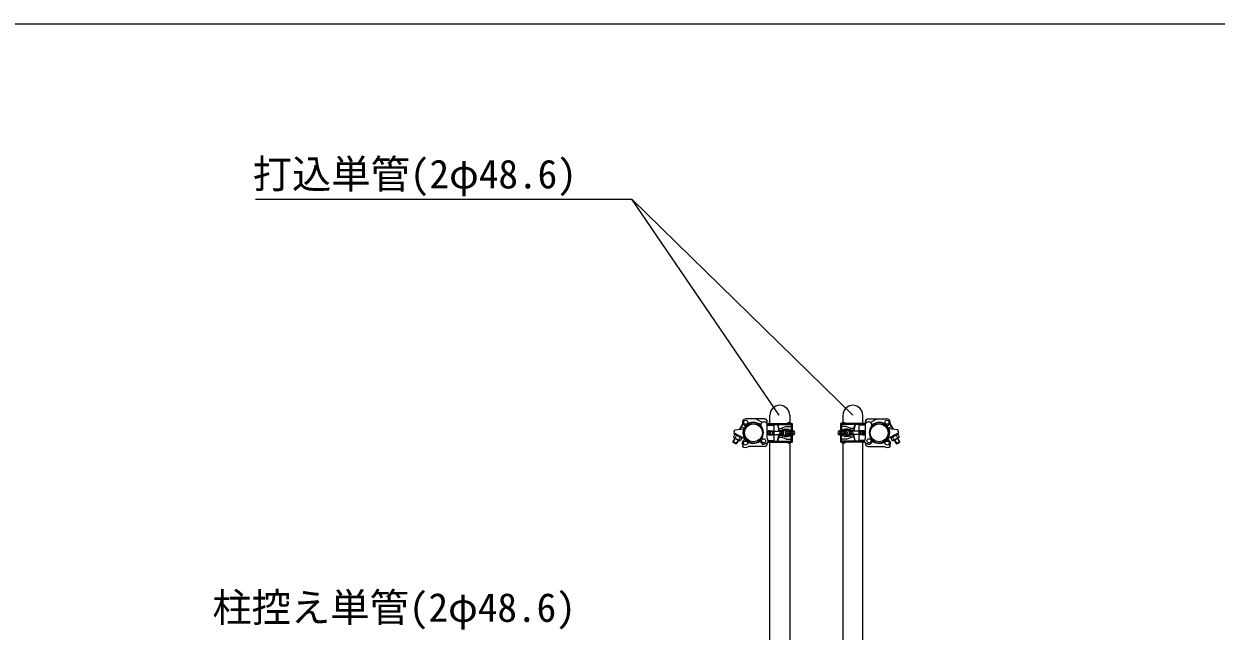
# Model space of a CAD drawing. Units: millimetres, scale not verified. Extents: x -82240 to -62115, y -14438 to 14438.
# Drawn here: x -79327 to -76413, y 12953 to 14438 of the extents above; entities that cross this region are included whole.
import ezdxf
from ezdxf.enums import TextEntityAlignment as Align

# ---------------------------------------------------------------- set-up
doc = ezdxf.new("R2010")
doc.units = ezdxf.units.MM
doc.header["$LTSCALE"] = 38
for name, color, linetype, lineweight in [('0-6_ﾎﾞﾙﾄ類', 2, 'Continuous', 18), ('0-A_図面枠', 7, 'Continuous', 18), ('0-D_単管', 7, 'Continuous', 18), ('0-E_単管ｸﾗﾝﾌﾟ', 7, 'Continuous', 18), ('1-7_文字', 7, 'Continuous', 18)]:
    doc.layers.add(name, color=color, linetype=linetype, lineweight=lineweight)
doc.styles.add('ＭＳ ゴシック', font='')
doc.styles.get('ＭＳ ゴシック').set_extended_font_data('MS Gothic')

msp = doc.modelspace()

# ---------------------------------------------------------------- linework, layer by layer
at = {"layer": '0-6_ﾎﾞﾙﾄ類'}
for p, q in [((-77589.51, 13434), (-77588.55, 13435.77)), ((-77589.51, 13434), (-77572.2, 13424.76)), ((-77571.24, 13426.5), (-77588.55, 13435.77)), ((-77585.16, 13431.69), (-77588.52, 13425.42)), ((-77208.96, 13426.5), (-77191.65, 13435.77)), ((-77208, 13424.76), (-77190.69, 13434)), ((-77195.04, 13431.69), (-77191.68, 13425.42)), ((-77190.69, 13434), (-77191.65, 13435.77)), ((-77591.88, 13426.2), (-77577.33, 13418.43)), ((-77576.52, 13427.07), (-77579.85, 13420.8)), ((-77571.24, 13426.5), (-77572.2, 13424.76)), ((-77208.96, 13426.5), (-77208, 13424.76)), ((-77203.68, 13427.07), (-77200.35, 13420.8)), ((-77188.32, 13426.2), (-77202.87, 13418.43))]:
    msp.add_line(p, q, dxfattribs=at)
for points in [[(-77589.51, 13434), (-77592.84, 13427.76), (-77591.88, 13426.2)], [(-77190.69, 13434), (-77187.36, 13427.76), (-77188.32, 13426.2)], [(-77572.2, 13424.76), (-77575.53, 13418.49), (-77577.33, 13418.43)], [(-77208, 13424.76), (-77204.67, 13418.49), (-77202.87, 13418.43)]]:
    msp.add_lwpolyline(points, dxfattribs=at)
for centre, radius, start, end in [((-77589, 13429.74), 4.35, 207.478, 276.246), ((-77576.88, 13436.76), 16.23, 224.274, 259.45), ((-77576.01, 13422.81), 4.35, 207.478, 276.246), ((-77204.19, 13422.81), 4.35, 263.754, 332.522), ((-77203.32, 13436.76), 16.23, 280.55, 315.726), ((-77191.2, 13429.74), 4.35, 263.754, 332.522)]:
    msp.add_arc(centre, radius, start, end, dxfattribs=at)
at = {"layer": '0-A_図面枠'}
msp.add_lwpolyline([(-82240.11, 14437.5), (-62115.09, 14437.5), (-62115.09, 562.5), (-82240.11, 562.5)], close=True, dxfattribs=at)
at = {"layer": '0-D_単管'}
for p, q in [((-77503.71, 13460.49), (-77503.71, 13480.5)), ((-77455.11, 13480.5), (-77455.11, 13462.32)), ((-77325.09, 13480.5), (-77325.09, 13462.32)), ((-77276.49, 13460.49), (-77276.49, 13480.5)), ((-77503.71, 11463.51), (-77503.71, 13414.5)), ((-77325.09, 13412.67), (-77325.09, 11492.01)), ((-77276.49, 11492.01), (-77276.49, 13414.5))]:
    msp.add_line(p, q, dxfattribs=at)
msp.add_lwpolyline([(-77455.11, 13412.67), (-77455.11, 11461.5), (-77490.9, 11461.5)], dxfattribs=at)
for centre in [(-77479.41, 13480.5), (-77300.79, 13480.5)]:
    msp.add_arc(centre, 24.3, 0, 180, dxfattribs=at)
at = {"layer": '0-E_単管ｸﾗﾝﾌﾟ'}
for p, q in [((-77516.91, 13471.41), (-77562.66, 13471.41)), ((-77522.04, 13463.22), (-77537.19, 13471.32)), ((-77509.92, 13424.55), (-77509.92, 13464.39)), ((-77504.91, 13460.49), (-77448.93, 13460.49)), ((-77492.91, 13458), (-77492.91, 13460.49)), ((-77484.93, 13458), (-77484.93, 13460.49)), ((-77451.93, 13460.49), (-77451.93, 13442.49)), ((-77448.93, 13460.49), (-77448.93, 13442.49)), ((-77331.27, 13460.49), (-77331.27, 13442.49)), ((-77275.29, 13460.49), (-77331.27, 13460.49)), ((-77328.27, 13460.49), (-77328.27, 13442.49)), ((-77295.27, 13458), (-77295.27, 13460.49)), ((-77287.29, 13458), (-77287.29, 13460.49)), ((-77270.28, 13424.55), (-77270.28, 13464.39)), ((-77263.29, 13471.41), (-77217.54, 13471.41)), ((-77258.16, 13463.22), (-77243.01, 13471.32)), ((-77588.73, 13435.86), (-77590.02, 13434.54)), ((-77588.73, 13435.86), (-77565.24, 13423.32)), ((-77570.01, 13460.25), (-77577.54, 13446.18)), ((-77569.44, 13459.17), (-77576.34, 13446.27)), ((-77574.51, 13451.85), (-77572.98, 13452.78)), ((-77573.76, 13453.2), (-77564.94, 13448.49)), ((-77567.67, 13447.05), (-77566.29, 13446.51)), ((-77567.01, 13446.78), (-77562.39, 13455.39)), ((-77566.83, 13444.95), (-77561.19, 13455.54)), ((-77565.69, 13447.11), (-77565.75, 13448.91)), ((-77510.43, 13425.18), (-77510.43, 13459.53)), ((-77509.83, 13456.5), (-77493.93, 13456.5)), ((-77505.93, 13442.4), (-77505.93, 13432.59)), ((-77504.91, 13458), (-77448.93, 13458)), ((-77504.91, 13442.49), (-77493.93, 13442.49)), ((-77504.91, 13442.49), (-77504.91, 13432.5)), ((-77504.91, 13432.5), (-77493.93, 13432.5)), ((-77500.65, 13441.5), (-77471.37, 13441.5)), ((-77500.65, 13433.49), (-77471.37, 13433.49)), ((-77496.93, 13442.49), (-77496.93, 13432.5)), ((-77493.93, 13456.5), (-77493.93, 13418.49)), ((-77482.05, 13448.01), (-77484.93, 13458)), ((-77482.05, 13443), (-77470.62, 13443)), ((-77482.05, 13431.99), (-77470.62, 13431.99)), ((-77478.06, 13442.49), (-77470.92, 13442.49)), ((-77478.06, 13432.5), (-77470.92, 13432.5)), ((-77463.93, 13453.08), (-77476.05, 13448.01)), ((-77469.42, 13443), (-77464.44, 13443)), ((-77469.42, 13431.99), (-77464.44, 13431.99)), ((-77467.17, 13446.51), (-77459.91, 13446.51)), ((-77463.93, 13453.08), (-77452.92, 13453.08)), ((-77461.8, 13441.5), (-77446.92, 13441.5)), ((-77461.8, 13433.49), (-77446.92, 13433.49)), ((-77460.87, 13442.49), (-77446.08, 13442.49)), ((-77460.87, 13432.5), (-77446.08, 13432.5)), ((-77457.33, 13445.07), (-77452.92, 13445.07)), ((-77451.93, 13457.01), (-77448.93, 13457.01)), ((-77451.93, 13455.99), (-77448.93, 13455.99)), ((-77451.93, 13414.5), (-77451.93, 13432.5)), ((-77448.93, 13432.5), (-77448.93, 13414.5)), ((-77445.3, 13442.25), (-77446.08, 13442.49)), ((-77445.3, 13432.74), (-77446.08, 13432.5)), ((-77334.9, 13442.25), (-77334.12, 13442.49)), ((-77334.9, 13432.74), (-77334.12, 13432.5)), ((-77319.33, 13442.49), (-77334.12, 13442.49)), ((-77319.33, 13432.5), (-77334.12, 13432.5)), ((-77318.4, 13441.5), (-77333.28, 13441.5)), ((-77318.4, 13433.49), (-77333.28, 13433.49)), ((-77275.29, 13458), (-77331.27, 13458)), ((-77328.27, 13457.01), (-77331.27, 13457.01)), ((-77328.27, 13455.99), (-77331.27, 13455.99)), ((-77331.27, 13432.5), (-77331.27, 13414.5)), ((-77328.27, 13414.5), (-77328.27, 13432.5)), ((-77316.27, 13453.08), (-77327.28, 13453.08)), ((-77322.87, 13445.07), (-77327.28, 13445.07)), ((-77313.03, 13446.51), (-77320.29, 13446.51)), ((-77316.27, 13453.08), (-77304.15, 13448.01)), ((-77310.78, 13443), (-77315.76, 13443)), ((-77310.78, 13431.99), (-77315.76, 13431.99)), ((-77298.15, 13443), (-77309.58, 13443)), ((-77298.15, 13431.99), (-77309.58, 13431.99)), ((-77302.14, 13442.49), (-77309.28, 13442.49)), ((-77302.14, 13432.5), (-77309.28, 13432.5)), ((-77279.55, 13441.5), (-77308.83, 13441.5)), ((-77279.55, 13433.49), (-77308.83, 13433.49)), ((-77298.15, 13448.01), (-77295.27, 13458)), ((-77270.37, 13456.5), (-77286.27, 13456.5)), ((-77286.27, 13456.5), (-77286.27, 13418.49)), ((-77275.29, 13442.49), (-77286.27, 13442.49)), ((-77275.29, 13432.5), (-77286.27, 13432.5)), ((-77283.27, 13442.49), (-77283.27, 13432.5)), ((-77275.29, 13442.49), (-77275.29, 13432.5)), ((-77274.27, 13442.4), (-77274.27, 13432.59)), ((-77269.77, 13425.18), (-77269.77, 13459.53)), ((-77213.37, 13444.95), (-77219.01, 13455.54)), ((-77213.19, 13446.78), (-77217.81, 13455.39)), ((-77206.44, 13453.2), (-77215.26, 13448.49)), ((-77191.47, 13435.86), (-77214.96, 13423.32)), ((-77214.51, 13447.11), (-77214.45, 13448.91)), ((-77212.53, 13447.05), (-77213.91, 13446.51)), ((-77210.76, 13459.17), (-77203.86, 13446.27)), ((-77210.19, 13460.25), (-77202.66, 13446.18)), ((-77205.69, 13451.85), (-77207.22, 13452.78)), ((-77191.47, 13435.86), (-77190.18, 13434.54)), ((-77589.03, 13424.67), (-77593.71, 13415.91)), ((-77584.89, 13411.2), (-77593.71, 13415.91)), ((-77588.13, 13424.22), (-77593.53, 13414.14)), ((-77581.08, 13420.44), (-77586.48, 13410.36)), ((-77586.48, 13410.36), (-77584.89, 13411.2)), ((-77580.21, 13419.96), (-77584.89, 13411.2)), ((-77571.03, 13404.78), (-77568.9, 13406.91)), ((-77516.91, 13404.24), (-77556.03, 13404.24)), ((-77511, 13410.18), (-77513.1, 13412.31)), ((-77507.76, 13418.49), (-77493.93, 13418.49)), ((-77504.91, 13416.99), (-77448.93, 13416.99)), ((-77504.91, 13414.5), (-77448.93, 13414.5)), ((-77493.93, 13418.49), (-77495.52, 13416.99)), ((-77492.91, 13414.5), (-77492.91, 13416.99)), ((-77482.05, 13427.01), (-77484.93, 13416.99)), ((-77484.93, 13414.5), (-77484.93, 13416.99)), ((-77463.93, 13421.94), (-77476.05, 13427.01)), ((-77467.17, 13428.51), (-77459.91, 13428.51)), ((-77463.93, 13421.94), (-77452.92, 13421.94)), ((-77457.33, 13429.92), (-77452.92, 13429.92)), ((-77451.93, 13419), (-77448.93, 13419)), ((-77451.93, 13418.01), (-77448.93, 13418.01)), ((-77328.27, 13419), (-77331.27, 13419)), ((-77328.27, 13418.01), (-77331.27, 13418.01)), ((-77275.29, 13416.99), (-77331.27, 13416.99)), ((-77275.29, 13414.5), (-77331.27, 13414.5)), ((-77322.87, 13429.92), (-77327.28, 13429.92)), ((-77316.27, 13421.94), (-77327.28, 13421.94)), ((-77313.03, 13428.51), (-77320.29, 13428.51)), ((-77316.27, 13421.94), (-77304.15, 13427.01)), ((-77298.15, 13427.01), (-77295.27, 13416.99)), ((-77295.27, 13414.5), (-77295.27, 13416.99)), ((-77287.29, 13414.5), (-77287.29, 13416.99)), ((-77272.44, 13418.49), (-77286.27, 13418.49)), ((-77286.27, 13418.49), (-77284.68, 13416.99)), ((-77269.2, 13410.18), (-77267.1, 13412.31)), ((-77263.29, 13404.24), (-77224.17, 13404.24)), ((-77209.17, 13404.78), (-77211.3, 13406.91)), ((-77199.99, 13419.96), (-77195.31, 13411.2)), ((-77199.12, 13420.44), (-77193.72, 13410.36)), ((-77195.31, 13411.2), (-77186.49, 13415.91)), ((-77193.72, 13410.36), (-77195.31, 13411.2)), ((-77192.07, 13424.22), (-77186.67, 13414.14)), ((-77191.17, 13424.67), (-77186.49, 13415.91))]:
    msp.add_line(p, q, dxfattribs=at)
for points in [[(-77591.13, 13439.76), (-77589.15, 13445.16), (-77567.67, 13447.05)], [(-77484.93, 13458), (-77482.05, 13443), (-77482.05, 13448.01), (-77476.05, 13448.01)], [(-77484.93, 13416.99), (-77482.05, 13431.99), (-77482.05, 13427.01), (-77476.05, 13427.01)], [(-77295.27, 13458), (-77298.15, 13443), (-77298.15, 13448.01), (-77304.15, 13448.01)], [(-77295.27, 13416.99), (-77298.15, 13431.99), (-77298.15, 13427.01), (-77304.15, 13427.01)], [(-77189.07, 13439.76), (-77191.05, 13445.16), (-77212.53, 13447.05)], [(-77586.48, 13410.36), (-77593.53, 13414.14), (-77593.71, 13415.91)], [(-77193.72, 13410.36), (-77186.67, 13414.14), (-77186.49, 13415.91)]]:
    msp.add_lwpolyline(points, dxfattribs=at)
for centre, radius in [((-77562.66, 13463.4), 5.01), ((-77217.54, 13463.4), 5.01), ((-77543.7, 13437.51), 21.81), ((-77236.5, 13437.51), 21.81), ((-77563.23, 13412.55), 5.01), ((-77518.77, 13417.98), 5.01), ((-77261.43, 13417.98), 5.01), ((-77216.97, 13412.55), 5.01)]:
    msp.add_circle(centre, radius, dxfattribs=at)
for centre, radius, start, end in [((-77562.66, 13463.4), 8.01, 89.555, 294.53), ((-77543.7, 13437.51), 24.3, 158.23, 141.61), ((-77543.7, 13437.51), 25.8, 46.062, 136.061), ((-77517.81, 13456.44), 8.01, 22.798, 204.53), ((-77516.91, 13464.39), 6.99, 0, 90), ((-77504.91, 13455.51), 5.01, 90, 180), ((-77456.49, 13456.23), 6.24, 43.038, 136.962), ((-77323.71, 13456.23), 6.24, 43.038, 136.962), ((-77275.29, 13455.51), 5.01, 0, 90), ((-77263.29, 13464.39), 6.99, 90, 180), ((-77262.39, 13456.44), 8.01, 335.47, 157.202), ((-77236.5, 13437.51), 24.3, 38.39, 21.77), ((-77236.5, 13437.51), 25.8, 43.939, 133.938), ((-77217.54, 13463.4), 8.01, 245.47, 90.445), ((-77586.42, 13438.02), 5.01, 159.862, 224.13), ((-77543.7, 13437.51), 25.8, 158.301, 221.08), ((-77504.91, 13437.51), 5.01, 90, 270), ((-77504.91, 13455.51), 2.49, 90, 156.422), ((-77496.18, 13437.51), 6, 138.19, 221.81), ((-77496.18, 13437.51), 6, 123.557, 123.564), ((-77496.18, 13437.51), 6, 236.443, 236.462), ((-77473.17, 13437.51), 6.99, 134.415, 225.585), ((-77471.16, 13437.51), 6.99, 134.415, 225.585), ((-77469.18, 13437.51), 6.99, 134.415, 225.585), ((-77476.05, 13443), 5.01, 0, 90), ((-77476.05, 13431.99), 5.01, 270, 0), ((-77467.17, 13437.51), 6.99, 134.415, 225.585), ((-77461.56, 13437.51), 10.59, 121.891, 238.109), ((-77461.56, 13437.51), 9.6, 110.364, 249.636), ((-77456.55, 13437.51), 9.6, 110.364, 249.636), ((-77456.55, 13437.51), 6.6, 130.749, 229.251), ((-77455.17, 13437.51), 6.99, 134.415, 225.585), ((-77453.16, 13437.51), 6.99, 134.415, 225.585), ((-77463.24, 13437.51), 9.6, 31.388, 69.636), ((-77463.24, 13437.51), 9.6, 290.364, 328.612), ((-77451.18, 13437.51), 6.99, 134.415, 225.585), ((-77449.17, 13437.51), 6.99, 134.415, 225.585), ((-77447.16, 13437.51), 6.99, 134.415, 225.585), ((-77452.92, 13449.06), 3.99, 270, 90), ((-77445.18, 13437.51), 6.99, 134.415, 225.585), ((-77443.17, 13437.51), 6.99, 134.415, 225.585), ((-77441.16, 13437.51), 6.99, 134.415, 225.585), ((-77440.17, 13437.51), 6.99, 137.22, 222.78), ((-77448.96, 13437.51), 6, 307.592, 52.408), ((-77331.24, 13437.51), 6, 127.592, 232.408), ((-77340.03, 13437.51), 6.99, 317.22, 42.78), ((-77339.04, 13437.51), 6.99, 314.415, 45.585), ((-77337.03, 13437.51), 6.99, 314.415, 45.585), ((-77327.28, 13449.06), 3.99, 90, 270), ((-77335.02, 13437.51), 6.99, 314.415, 45.585), ((-77333.04, 13437.51), 6.99, 314.415, 45.585), ((-77331.03, 13437.51), 6.99, 314.415, 45.585), ((-77316.96, 13437.51), 9.6, 110.364, 148.612), ((-77316.96, 13437.51), 9.6, 211.388, 249.636), ((-77329.02, 13437.51), 6.99, 314.415, 45.585), ((-77327.04, 13437.51), 6.99, 314.415, 45.585), ((-77323.65, 13437.51), 9.6, 290.364, 69.636), ((-77325.03, 13437.51), 6.99, 314.415, 45.585), ((-77323.65, 13437.51), 6.6, 310.749, 49.251), ((-77318.64, 13437.51), 9.6, 290.364, 69.636), ((-77318.64, 13437.51), 10.59, 301.891, 58.109), ((-77304.15, 13443), 5.01, 90, 180), ((-77304.15, 13431.99), 5.01, 180, 270), ((-77313.03, 13437.51), 6.99, 314.415, 45.585), ((-77311.02, 13437.51), 6.99, 314.415, 45.585), ((-77309.04, 13437.51), 6.99, 314.415, 45.585), ((-77307.03, 13437.51), 6.99, 314.415, 45.585), ((-77284.02, 13437.51), 6, 303.538, 303.557), ((-77284.02, 13437.51), 6, 56.436, 56.443), ((-77284.02, 13437.51), 6, 318.19, 41.81), ((-77275.29, 13455.51), 2.49, 23.578, 90), ((-77275.29, 13437.51), 5.01, 270, 90), ((-77236.5, 13437.51), 25.8, 318.92, 21.699), ((-77193.78, 13438.02), 5.01, 315.87, 20.138), ((-77563.23, 13412.55), 8.01, 71.788, 224.862), ((-77563.23, 13412.55), 11.01, 224.862, 310.876), ((-77543.7, 13437.51), 25.8, 221.076, 311.075), ((-77518.77, 13417.98), 8.01, 161.788, 314.862), ((-77516.91, 13411.23), 6.99, 270, 0), ((-77518.77, 13417.98), 11.01, 314.862, 40.876), ((-77504.91, 13419.51), 5.01, 231.658, 270), ((-77504.91, 13419.51), 2.49, 203.578, 270), ((-77456.49, 13418.76), 6.24, 223.038, 316.962), ((-77452.92, 13425.93), 3.99, 270, 90), ((-77327.28, 13425.93), 3.99, 90, 270), ((-77323.71, 13418.76), 6.24, 223.038, 316.962), ((-77275.29, 13419.51), 2.49, 270, 336.422), ((-77275.29, 13419.51), 5.01, 270, 308.342), ((-77261.43, 13417.98), 11.01, 139.124, 225.138), ((-77263.29, 13411.23), 6.99, 180, 270), ((-77261.43, 13417.98), 8.01, 225.138, 18.212), ((-77236.5, 13437.51), 25.8, 228.925, 318.924), ((-77216.97, 13412.55), 11.01, 229.124, 315.138), ((-77216.97, 13412.55), 8.01, 315.138, 108.212)]:
    msp.add_arc(centre, radius, start, end, dxfattribs=at)
at = {"layer": '1-7_文字'}
for p, q in [((-78760.92, 14008.62), (-77841.15, 14008.62)), ((-77840.79, 14008.62), (-77841.15, 14008.62)), ((-77300.79, 13480.5), (-77840.79, 14008.62)), ((-77481.09, 13480.5), (-77840.79, 14008.62))]:
    msp.add_line(p, q, dxfattribs=at)

# ---------------------------------------------------------------- texts
at = {"layer": '1-7_文字', "style": 'ＭＳ ゴシック'}
for s, p in [('打込単管(2φ48.6)\u3000\u3000', (-78767.31, 14014.02)), ('柱控え単管(2φ48.6)\u3000\u3000', (-78865.74, 12954.39))]:
    msp.add_text(s, height=70.38, dxfattribs=at).set_placement(p, align=Align.BOTTOM_LEFT)

doc.saveas('drawing.dxf')
